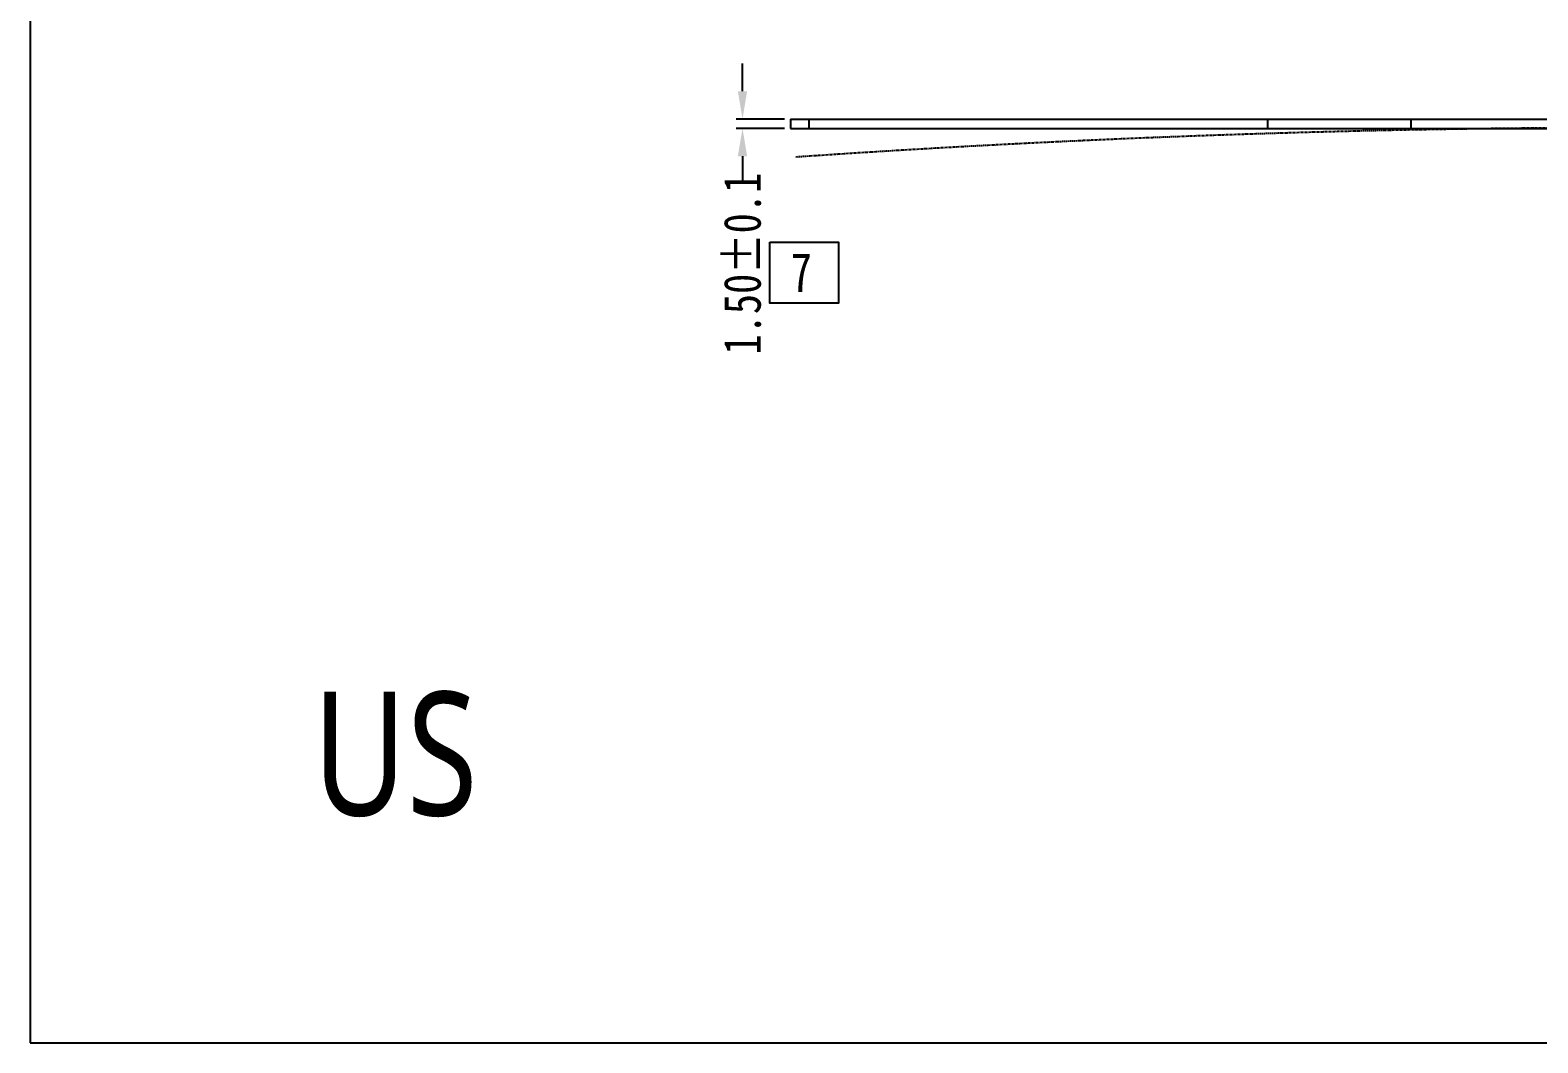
# Model space of a CAD drawing. Header units: inches. Extents: x 1466 to 2567, y -36 to 323.
# Drawn here: x 1466.2 to 1710.1, y -35.6 to 128.2 of the extents above; entities that cross this region are included whole.
import ezdxf

# ---------------------------------------------------------------- set-up
doc = ezdxf.new("R2010")
doc.units = ezdxf.units.IN
doc.header["$LTSCALE"] = 0.909449
doc.header["$MEASUREMENT"] = 0
doc.header["$PDMODE"] = 3
doc.header["$PDSIZE"] = 0.3125
doc.linetypes.add('CENTER', pattern=[0.6, 0.375, -0.075, 0.075, -0.075])
doc.linetypes.add('PHANTOM', pattern=[0.8, 0.45, -0.05, 0.1, -0.05, 0.1, -0.05])
doc.layers.get('0').update_dxf_attribs({"linetype": 'CONTINUOUS'})
doc.layers.get('Defpoints').update_dxf_attribs({"linetype": 'CONTINUOUS'})
doc.layers.add('DEFAULT_3', color=7, linetype='PHANTOM')
doc.styles.get("Standard").update_dxf_attribs({"font": 'txt', "width": 0.8})
doc.dimstyles.get("Standard").update_dxf_attribs({"dimtxt": 6, "dimasz": 4.5, "dimexe": 1, "dimexo": 1, "dimgap": 0.09, "dimtad": 0, "dimzin": 1, "dimdsep": 46, "dimtxsty": 'STANDARD', "dimcen": 0.09, "dimclrd": 5, "dimclre": 5, "dimclrt": 1, "dimadec": 0, "dimazin": 0, "dimtp": 0.01, "dimtm": 0.01, "dimtfac": 1, "dimtofl": 0, "dimtmove": 0, "dimatfit": 3, "dimfxl": 1, "dimtolj": 1, "dimtzin": 4, "dimarcsym": 0})

# ---------------------------------------------------------------- blocks, each defined once
blk = doc.blocks.new('*D12')
at = {"layer": 'DEFAULT_3', "color": 3, "linetype": 'ByBlock', "lineweight": -2}
for p, q in [((1581.41, 118.3), (1581.41, 122.8)), ((1588.19, 113.8), (1580.41, 113.8)), ((1588.19, 112.3), (1580.41, 112.3)), ((1581.41, 107.8), (1581.41, 103.3))]:
    blk.add_line(p, q, dxfattribs=at)
at = {"layer": 'DEFAULT_3', "color": 3, "linetype": 'ByBlock'}
for points in [[(1580.66, 118.3), (1582.16, 118.3), (1581.41, 113.8)], [(1580.66, 107.8), (1582.16, 107.8), (1581.41, 112.3)]]:
    blk.add_solid(points, dxfattribs=at)
at = {"layer": 'Defpoints', "color": 0, "linetype": 'ByBlock'}
for p in [(1581.41, 113.8), (1589.19, 113.8), (1589.19, 112.3)]:
    blk.add_point(p, dxfattribs=at)
at = {"layer": 'DEFAULT_3', "color": 3, "linetype": 'ByBlock', "insert": (1581.41, 90.41), "char_height": 6, "attachment_point": 5, "rotation": 90}
blk.add_mtext('\\A1;1.50%%P0.1', dxfattribs=at)

msp = doc.modelspace()

# ---------------------------------------------------------------- linework, layer by layer
at = {"color": 7, "linetype": 'Continuous'}
for p, q in [((1589.191, 113.802), (1589.191, 112.302)), ((1589.191, 113.802), (1884.097, 113.802)), ((1589.191, 112.302), (1884.097, 112.302)), ((1592.191, 112.302), (1592.191, 113.802)), ((1666.342, 113.802), (1666.342, 112.302)), ((1689.542, 113.802), (1689.542, 112.302))]:
    msp.add_line(p, q, dxfattribs=at)
for points in [[(1466.181, -35.638), (1973.078, -35.638), (1973.078, 322.773), (1466.181, 322.773)], [(1585.826, 93.903), (1596.919, 93.903), (1596.919, 84.008), (1585.826, 84.008)]]:
    msp.add_lwpolyline(points, close=True)
at = {"layer": 'DEFAULT_3', "linetype": 'CENTER'}
msp.add_arc((1729.001, -1911.878), 2024.306, 85.586689, 93.935764, dxfattribs=at)

# ---------------------------------------------------------------- texts
at = {"color": 2, "linetype": 'Continuous', "insert": (1592.64, 92.15), "char_height": 6.3, "width": 63.00787, "attachment_point": 3, "line_spacing_factor": 0.9}
msp.add_mtext('{\\fSimSun|b0|i0|c134|p2;7}', dxfattribs=at)
at = {"layer": 'DEFAULT_3', "linetype": 'ByBlock', "insert": (1511.88, 21.149), "char_height": 20, "width": 45.5216, "attachment_point": 1}
msp.add_mtext('{\\fMicrosoft YaHei|b0|i0|c0|p34;\\C5;US}', dxfattribs=at)

# ---------------------------------------------------------------- dimensions: what is measured, and where the dimension line sits
at = {"layer": 'DEFAULT_3', "linetype": 'ByBlock'}
dim = msp.add_linear_dim(base=(1581.405, 113.802), p1=(1589.191, 112.302), p2=(1589.191, 113.802), angle=90, text='<>%%P0.1', dimstyle='STANDARD', override={"dimclrd": 3, "dimclre": 3, "dimclrt": 3, "dimtfillclr": 256}, dxfattribs=at)
dim.commit()
dim.dimension.update_dxf_attribs({"geometry": '*D12', "text_midpoint": (1581.405, 90.412), "dimtype": 160})

doc.saveas('drawing.dxf')
